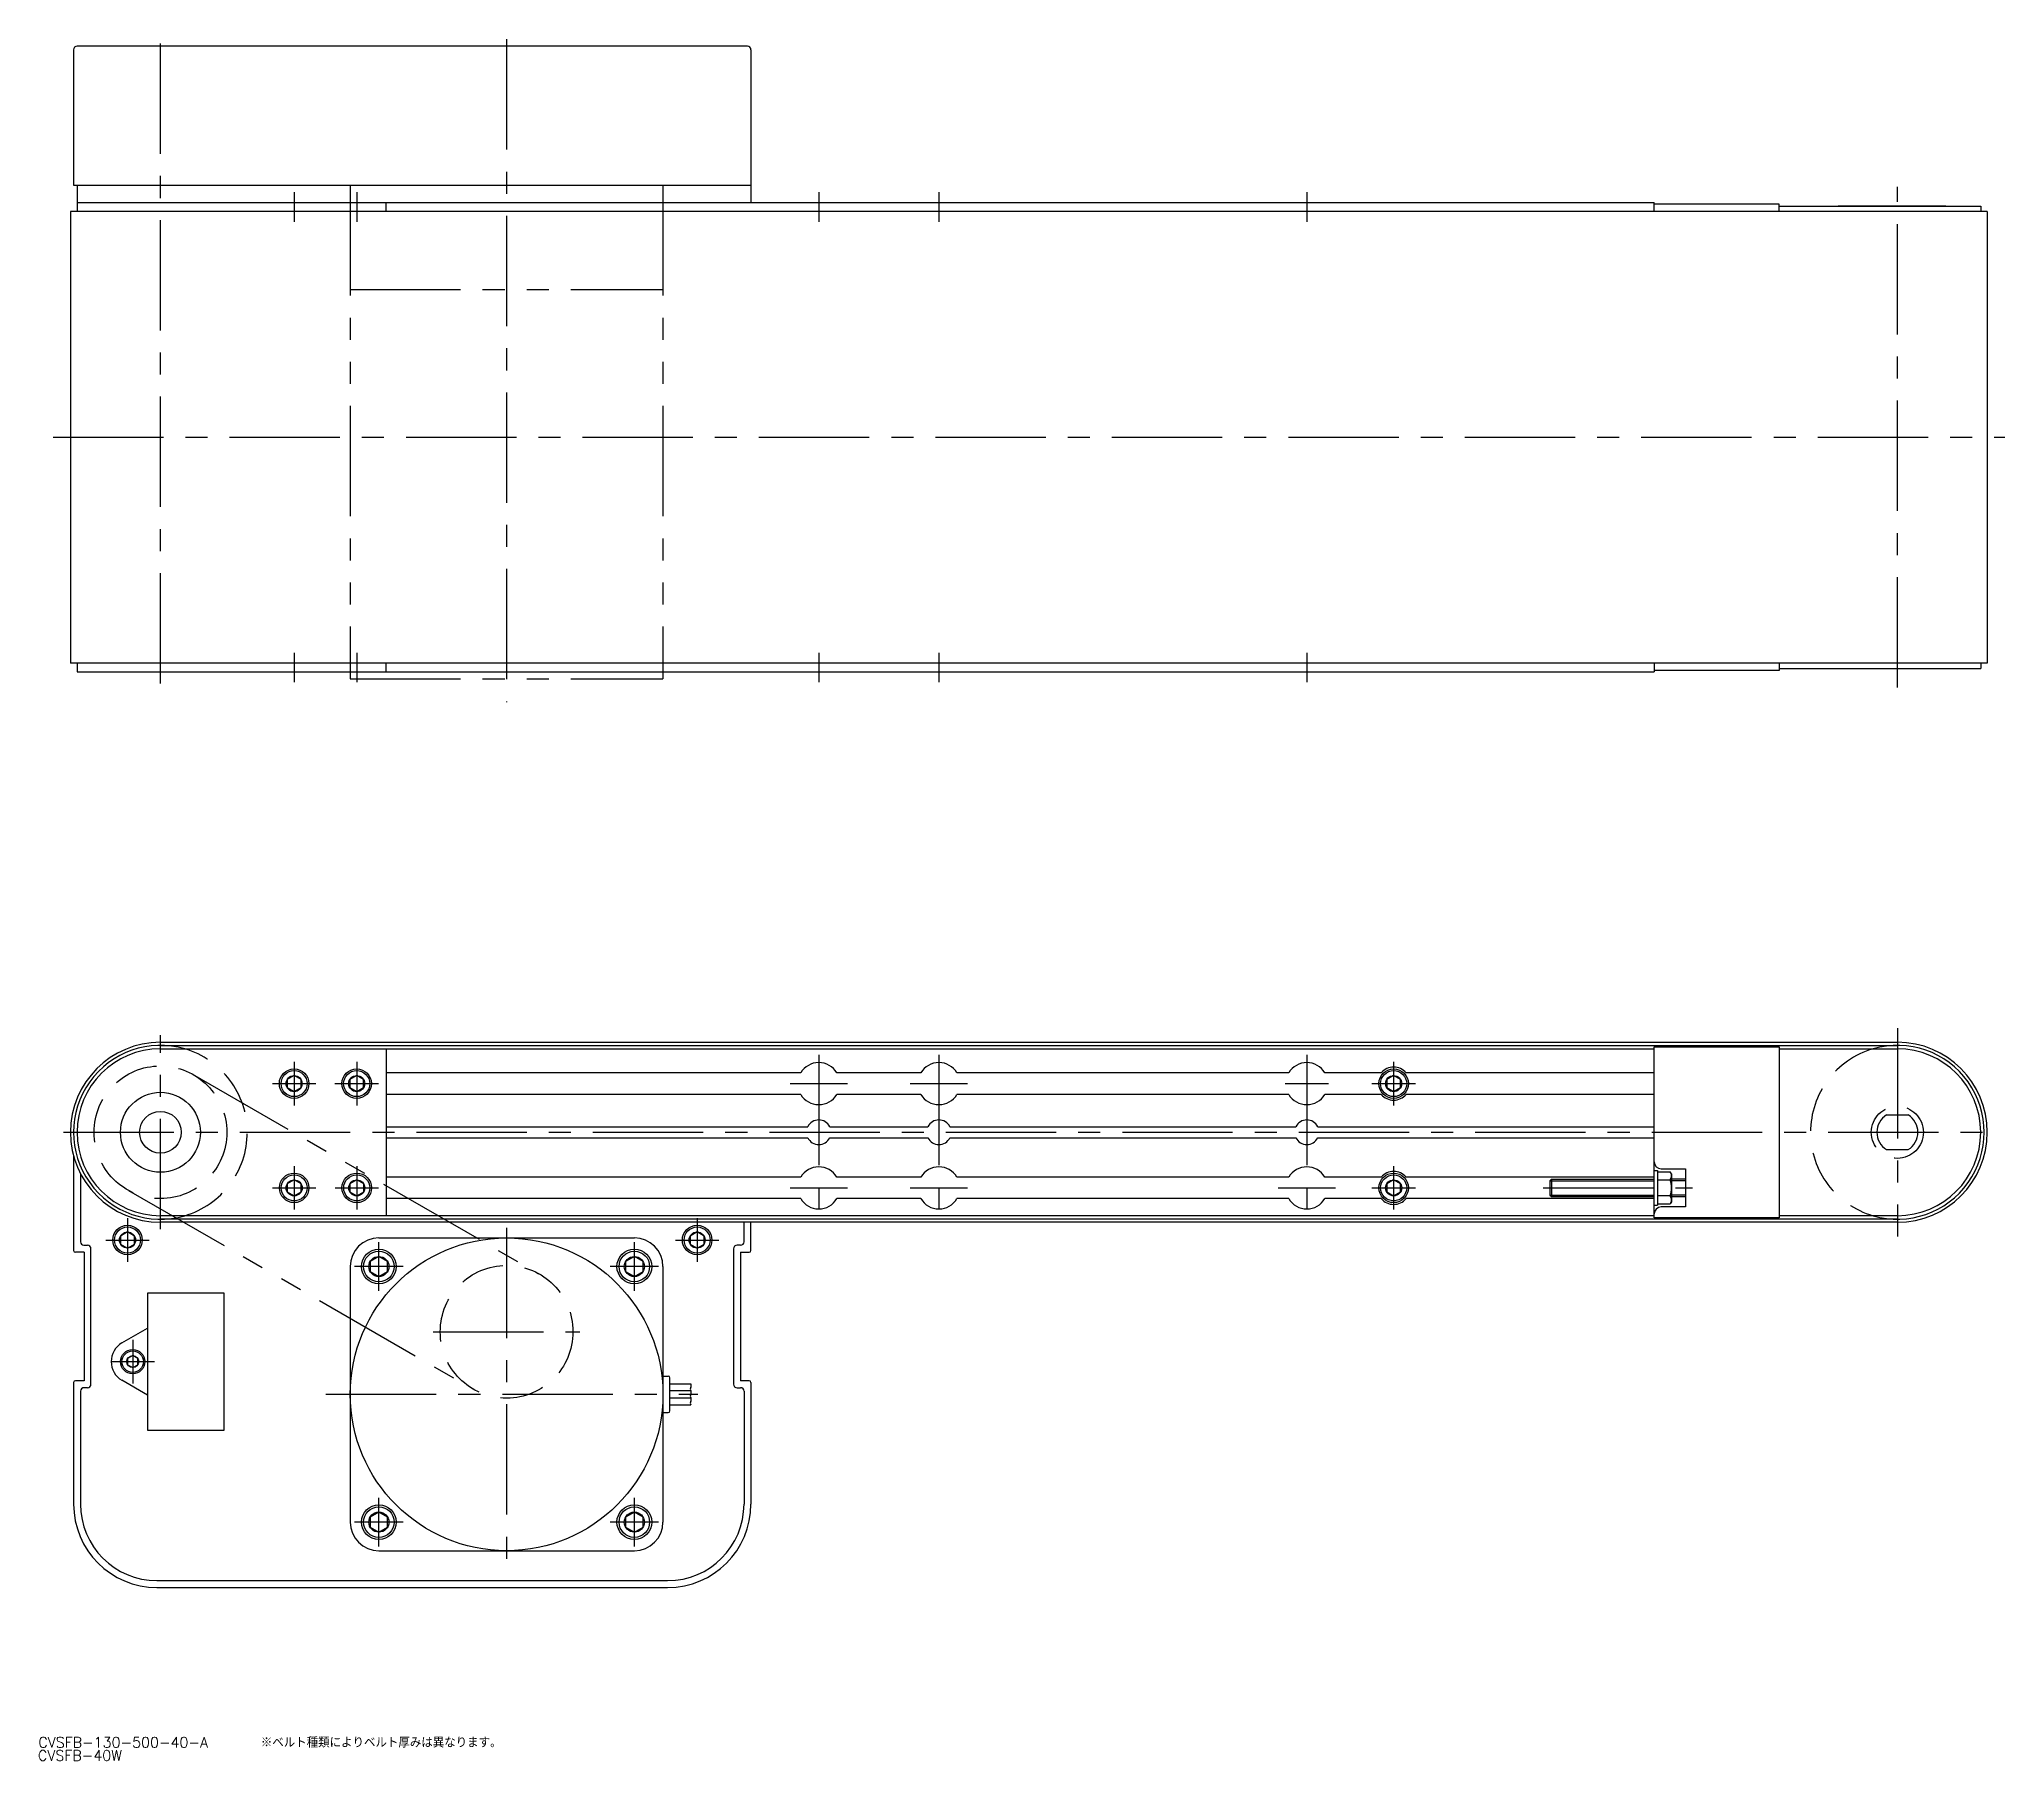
# Model space of a CAD drawing. Extents: x -35 to 531, y -181 to 315.
import ezdxf

# ---------------------------------------------------------------- set-up
doc = ezdxf.new("R2010")
doc.units = 0
for name, pattern in [('CENTER', [50.8, 31.75, -6.35, 6.35, -6.35]), ('DASHED', [19.05, 12.7, -6.35]), ('PHANTOM', [63.5, 31.75, -6.35, 6.35, -6.35, 6.35, -6.35])]:
    doc.linetypes.add(name, pattern=pattern)
doc.layers.get('0').update_dxf_attribs({"linetype": 'CONTINUOUS'})
doc.layers.add('CENTER', color=1, linetype='CENTER')
doc.styles.get("Standard").update_dxf_attribs({"font": 'txt.shx', "height": 3, "bigfont": 'bigfont.shx'})

# ---------------------------------------------------------------- blocks, each defined once
blk = doc.blocks.new('*U2')
at = {"color": 7, "linetype": 'CONTINUOUS'}
blk.add_text('CVSFB-130-500-40-A', height=3, dxfattribs=at).set_placement((-35.15, -177.05))
blk = doc.blocks.new('*U3')
at = {"color": 7, "linetype": 'CONTINUOUS'}
blk.add_text('CVSFB-40W', height=3, dxfattribs=at).set_placement((-35.26, -180.82))
blk = doc.blocks.new('*U4')
at = {"color": 7, "linetype": 'CONTINUOUS'}
blk.add_text('※ベルト種類によりベルト厚みは異なります。', height=3, dxfattribs=at).set_placement((28.89, -177.05))

msp = doc.modelspace()

# ---------------------------------------------------------------- linework, layer by layer
at = {"color": 7, "linetype": 'CONTINUOUS'}
for p, q in [((-25, 311.5), (-25, 272.5)), ((169, 312.5), (-24, 312.5)), ((164.71, 312.5), (-20, 312.5)), ((170, 311.5), (170, 272.5)), ((-25, 272.5), (170, 272.5)), ((-24, 272.5), (46.5, 272.5)), ((-24, 272.5), (-24, 265)), ((70.78, 272.5), (130.78, 272.5)), ((170, 272.5), (170, 267.5)), ((-24, 267.5), (430, 267.5)), ((65, 265), (65, 267.5)), ((430, 265), (430, 267.5)), ((466, 267.1), (430, 267.1)), ((466, 265), (466, 267.1)), ((466, 266.5), (524, 266.5)), ((470.08, 266.5), (524, 266.5)), ((513.97, 266.5), (482.97, 266.5)), ((524, 266.5), (524, 265)), ((-25.9, 265), (-25.9, 135)), ((525.9, 265), (-25.9, 265)), ((525.9, 265), (525.9, 135)), ((525.9, 135), (-25.9, 135)), ((-24, 135), (-24, 132.5)), ((-24, 132.5), (430, 132.5)), ((65, 132.5), (65, 135)), ((359.14, 132.5), (430, 132.5)), ((395.01, 132.5), (430, 132.5)), ((430, 135), (430, 132.5)), ((466, 132.9), (430, 132.9)), ((466, 135), (466, 132.9)), ((466, 133.5), (524, 133.5)), ((524, 135), (524, 133.5)), ((0, 25.9), (500, 25.9)), ((0, 25), (500, 25)), ((0, 24), (430, 24)), ((65, 24), (65, -24)), ((430, 24.6), (466, 24.6)), ((430, -24.6), (430, 24.6)), ((466, 24.6), (466, -24.6)), ((466, 24), (500, 24)), ((184.3, 17.1), (65, 17.1)), ((218.9, 17.1), (194.7, 17.1)), ((324.8, 17.1), (229.3, 17.1)), ((351.4, 17.1), (335.2, 17.1)), ((430, 17.1), (358.6, 17.1)), ((38.48, 16.31), (36.48, 15.15)), ((36.48, 15.15), (36.48, 12.85)), ((36.48, 12.85), (38.48, 11.69)), ((40.48, 15.15), (38.48, 16.31)), ((38.48, 11.69), (40.48, 12.85)), ((40.48, 12.85), (40.48, 15.15)), ((56.49, 16.31), (54.49, 15.15)), ((54.49, 15.15), (54.49, 12.85)), ((54.49, 12.85), (56.49, 11.69)), ((58.49, 15.15), (56.49, 16.31)), ((56.49, 11.69), (58.49, 12.85)), ((58.49, 12.85), (58.49, 15.15)), ((355, 16.31), (353, 15.15)), ((353, 15.15), (353, 12.85)), ((353, 12.85), (355, 11.69)), ((357, 15.15), (355, 16.31)), ((355, 11.69), (357, 12.85)), ((357, 12.85), (357, 15.15)), ((184.3, 10.9), (65, 10.9)), ((218.9, 10.9), (194.7, 10.9)), ((324.8, 10.9), (229.3, 10.9)), ((351.4, 10.9), (335.2, 10.9)), ((430, 10.9), (358.6, 10.9)), ((65, 1.6), (186.33, 1.6)), ((192.67, 1.6), (220.93, 1.6)), ((227.27, 1.6), (326.83, 1.6)), ((333.17, 1.6), (430, 1.6)), ((496.87, 5), (503.13, 5)), ((65, -1.6), (186.33, -1.6)), ((192.67, -1.6), (220.93, -1.6)), ((227.27, -1.6), (326.83, -1.6)), ((333.17, -1.6), (430, -1.6)), ((496.87, -5), (503.13, -5)), ((-25, -6.77), (-25, -34)), ((430, -11), (431, -11)), ((431, -11), (431, -21)), ((432, -10.5), (439, -10.5)), ((439, -10.5), (439, -21.5)), ((-23.01, -11.9), (-23.01, -31.5)), ((38.5, -13.69), (36.5, -14.85)), ((36.5, -14.85), (36.5, -17.15)), ((40.5, -14.85), (38.5, -13.69)), ((40.5, -17.15), (40.5, -14.85)), ((56.51, -13.69), (54.51, -14.85)), ((54.51, -14.85), (54.51, -17.15)), ((58.51, -14.85), (56.51, -13.69)), ((58.51, -17.15), (58.51, -14.85)), ((184.3, -12.9), (65, -12.9)), ((218.9, -12.9), (194.7, -12.9)), ((324.8, -12.9), (229.3, -12.9)), ((351.4, -12.9), (335.2, -12.9)), ((355, -13.69), (353, -14.85)), ((353, -14.85), (353, -17.15)), ((357, -14.85), (355, -13.69)), ((357, -17.15), (357, -14.85)), ((430, -12.9), (358.6, -12.9)), ((400.43, -13.5), (400, -13.93)), ((400, -13.93), (400, -18.07)), ((400.43, -13.5), (400.43, -18.5)), ((400.43, -13.5), (430, -13.5)), ((431, -11.38), (434.64, -11.38)), ((431, -13.69), (434.64, -13.69)), ((435, -12), (434.64, -11.38)), ((435, -12), (435, -20)), ((439, -13.5), (435, -13.5)), ((36.5, -17.15), (38.5, -18.31)), ((38.5, -18.31), (40.5, -17.15)), ((54.51, -17.15), (56.51, -18.31)), ((56.51, -18.31), (58.51, -17.15)), ((184.3, -19.1), (65, -19.1)), ((218.9, -19.1), (194.7, -19.1)), ((324.8, -19.1), (229.3, -19.1)), ((351.4, -19.1), (335.2, -19.1)), ((353, -17.15), (355, -18.31)), ((355, -18.31), (357, -17.15)), ((430, -19.1), (358.6, -19.1)), ((400, -18.07), (400.43, -18.5)), ((400.43, -18.5), (430, -18.5)), ((430, -21), (431, -21)), ((434.64, -18.31), (431, -18.31)), ((431, -20.62), (434.64, -20.62)), ((439, -21.5), (432, -21.5)), ((435, -20), (434.64, -20.62)), ((435, -18.5), (439, -18.5)), ((430, -24), (0, -24)), ((500, -25), (0, -25)), ((500, -25.9), (0, -25.9)), ((168, -31.5), (168, -25.9)), ((170, -34), (170, -25.9)), ((466, -24.6), (430, -24.6)), ((500, -24), (466, -24)), ((-22.01, -32.5), (-21, -32.5)), ((-20, -72.5), (-20, -33.5)), ((-9.48, -28.69), (-11.48, -29.85)), ((-11.48, -29.85), (-11.48, -32.15)), ((-11.48, -32.15), (-9.48, -33.31)), ((-7.48, -29.85), (-9.48, -28.69)), ((-9.48, -33.31), (-7.48, -32.15)), ((-7.48, -32.15), (-7.48, -29.85)), ((62.88, -30.4), (136.42, -30.4)), ((154.49, -28.69), (152.49, -29.85)), ((152.49, -29.85), (152.49, -32.15)), ((152.49, -32.15), (154.49, -33.31)), ((156.49, -29.85), (154.49, -28.69)), ((154.49, -33.31), (156.49, -32.15)), ((156.49, -32.15), (156.49, -29.85)), ((165, -33.5), (165, -72.5)), ((167, -32.5), (166, -32.5)), ((-22, -34.5), (-24.5, -34.5)), ((-22, -34.5), (-22, -71.5)), ((54.65, -38.63), (54.65, -112.17)), ((62.88, -35.74), (60.38, -37.19)), ((60.38, -37.19), (60.38, -40.07)), ((65.38, -37.19), (62.88, -35.74)), ((65.38, -40.07), (65.38, -37.19)), ((136.42, -35.74), (133.92, -37.19)), ((133.92, -37.19), (133.92, -40.07)), ((138.92, -37.19), (136.42, -35.74)), ((138.92, -40.07), (138.92, -37.19)), ((144.65, -38.63), (144.65, -112.17)), ((167, -34.5), (169.5, -34.5)), ((167, -34.5), (167, -71.5)), ((60.38, -40.07), (62.88, -41.52)), ((62.88, -41.52), (65.38, -40.07)), ((133.92, -40.07), (136.42, -41.52)), ((136.42, -41.52), (138.92, -40.07)), ((-3.69, -46.25), (-3.69, -85.75)), ((18.31, -46.25), (-3.69, -46.25)), ((18.31, -85.75), (18.31, -46.25)), ((-11.09, -60.63), (-3.69, -56.36)), ((-7.99, -64.27), (-9.49, -65.13)), ((-9.49, -65.13), (-9.49, -66.87)), ((-9.49, -66.87), (-7.99, -67.73)), ((-6.49, -65.13), (-7.99, -64.27)), ((-7.99, -67.73), (-6.49, -66.87)), ((-6.49, -66.87), (-6.49, -65.13)), ((-25, -72), (-25, -107)), ((-22, -71.5), (-24.5, -71.5)), ((-21, -73.5), (-22, -73.5)), ((-3.69, -75.64), (-11.09, -71.37)), ((144.65, -70.15), (146.15, -70.15)), ((146.65, -80.15), (146.65, -70.65)), ((146.65, -72.4), (152.65, -72.4)), ((166, -73.5), (167, -73.5)), ((169.5, -71.5), (167, -71.5)), ((170, -72), (170, -107)), ((-23, -74.5), (-23, -107)), ((152.65, -74.4), (146.65, -74.4)), ((146.65, -76.4), (152.65, -76.4)), ((146.65, -78.4), (152.65, -78.4)), ((168, -74.5), (168, -107)), ((144.65, -80.65), (146.15, -80.65)), ((-3.69, -85.75), (18.31, -85.75)), ((62.88, -109.28), (60.38, -110.73)), ((60.38, -110.73), (60.38, -113.61)), ((65.38, -110.73), (62.88, -109.28)), ((65.38, -113.61), (65.38, -110.73)), ((136.42, -109.28), (133.92, -110.73)), ((133.92, -110.73), (133.92, -113.61)), ((138.92, -110.73), (136.42, -109.28)), ((138.92, -113.61), (138.92, -110.73)), ((60.38, -113.61), (62.88, -115.06)), ((62.88, -115.06), (65.38, -113.61)), ((133.92, -113.61), (136.42, -115.06)), ((136.42, -115.06), (138.92, -113.61)), ((62.88, -120.4), (136.42, -120.4)), ((-1, -129), (146, -129)), ((-1, -131), (146, -131))]:
    msp.add_line(p, q, dxfattribs=at)
at = {"color": 3, "linetype": 'PHANTOM'}
for p, q in [((54.65, 272.5), (54.65, 130.5)), ((144.65, 272.5), (144.65, 130.5)), ((54.65, 242.5), (144.65, 242.5)), ((54.65, 130.5), (144.65, 130.5)), ((9.2, 16.74), (109.18, -40.85)), ((-9.2, -16.74), (90.12, -73.95))]:
    msp.add_line(p, q, dxfattribs=at)
at = {"color": 3, "linetype": 'CONTINUOUS'}
for p, q in [((400, -13.93), (430, -13.93)), ((439, -13.93), (435, -13.93)), ((400, -18.07), (430, -18.07)), ((439, -18.07), (435, -18.07))]:
    msp.add_line(p, q, dxfattribs=at)
at = {"color": 3, "linetype": 'DASHED'}
for centre, radius in [((0, 0), 19.1), ((500, 0), 7.5), ((99.65, -57.4), 19.1)]:
    msp.add_circle(centre, radius, dxfattribs=at)
at = {"color": 7, "linetype": 'CONTINUOUS'}
for centre, radius in [((38.48, 14), 4.25), ((38.48, 14), 3.75), ((56.49, 14), 4.25), ((56.49, 14), 3.75), ((355, 14), 4.25), ((355, 14), 3.75), ((0, 0), 11.5), ((38.48, 14), 2.31), ((56.49, 14), 2.31), ((355, 14), 2.31), ((0, 0), 6), ((38.5, -16), 4.25), ((38.5, -16), 3.75), ((38.5, -16), 2.31), ((56.51, -16), 4.25), ((56.51, -16), 3.75), ((56.51, -16), 2.31), ((355, -16), 4.25), ((355, -16), 3.75), ((355, -16), 2.31), ((-9.48, -31), 4.25), ((-9.48, -31), 3.75), ((154.49, -31), 4.25), ((154.49, -31), 3.75), ((-9.48, -31), 2.31), ((99.65, -75.4), 45), ((62.88, -38.63), 5), ((136.42, -38.63), 5), ((154.49, -31), 2.31), ((62.88, -38.63), 4.4), ((62.88, -38.63), 2.89), ((136.42, -38.63), 4.4), ((136.42, -38.63), 2.89), ((-7.99, -66), 3.5), ((-7.99, -66), 3.1), ((-7.99, -66), 1.73), ((62.88, -112.17), 5), ((136.42, -112.17), 5), ((62.88, -112.17), 4.4), ((62.88, -112.17), 2.89), ((136.42, -112.17), 4.4), ((136.42, -112.17), 2.89)]:
    msp.add_circle(centre, radius, dxfattribs=at)
for centre, radius, start, end in [((-24, 311.5), 1, 90, 180), ((169, 311.5), 1, 0, 90), ((0, 0), 25.9, 90, 270), ((0, 0), 25, 73.7398, 286.2602), ((0, 0), 24, 90, 270), ((500, 0), 25, 253.7398, 106.2602), ((500, 0), 25.9, 270, 90), ((500, 0), 24, 270, 90), ((189.5, 14), 6.05, 30.8236, 149.1764), ((224.1, 14), 6.05, 30.8236, 149.1764), ((330, 14), 6.05, 30.8236, 149.1764), ((355, 14), 4.75, 40.7403, 139.2597), ((189.5, 14), 6.05, 210.8236, 329.1764), ((224.1, 14), 6.05, 210.8236, 329.1764), ((330, 14), 6.05, 210.8236, 329.1764), ((355, 14), 4.75, 220.7403, 319.2597), ((189.5, 0), 3.55, 26.7889, 153.2111), ((224.1, 0), 3.55, 26.7889, 153.2111), ((330, 0), 3.55, 26.7889, 153.2111), ((500, 0), 5.9, 122.0638, 237.9362), ((500, 0), 5.9, 302.0638, 57.9362), ((189.5, 0), 3.55, 206.7889, 333.2111), ((224.1, 0), 3.55, 206.7889, 333.2111), ((330, 0), 3.55, 206.7889, 333.2111), ((189.5, -16), 6.05, 30.8236, 149.1764), ((224.1, -16), 6.05, 30.8236, 149.1764), ((330, -16), 6.05, 30.8236, 149.1764), ((355, -16), 4.75, 40.7403, 139.2597), ((432, -8.5), 2, 180, 270), ((432.96, -12.54), 2.04, 325.6158, 25.6158), ((427.36, -16), 7.64, 342.412, 17.588), ((189.5, -16), 6.05, 210.8236, 329.1764), ((224.1, -16), 6.05, 210.8236, 329.1764), ((330, -16), 6.05, 210.8236, 329.1764), ((355, -16), 4.75, 220.7403, 319.2597), ((432, -23.5), 2, 90, 180), ((432.96, -19.46), 2.04, 334.3842, 34.3842), ((-22.01, -31.5), 1, 180, 270), ((-21, -33.5), 1, 0, 90), ((62.88, -38.63), 8.23, 90, 180), ((136.42, -38.63), 8.23, 0, 90), ((166, -33.5), 1, 90, 180), ((167, -31.5), 1, 270, 0), ((-24.5, -34), 0.5, 180, 270), ((169.5, -34), 0.5, 270, 0), ((-7.99, -66), 6.2, 120, 240), ((-24.5, -72), 0.5, 90, 180), ((-22, -74.5), 1, 90, 180), ((-21, -72.5), 1, 270, 0), ((146.15, -70.65), 0.5, 0, 90), ((166, -72.5), 1, 180, 270), ((167, -74.5), 1, 0, 90), ((169.5, -72), 0.5, 0, 90), ((146.15, -80.15), 0.5, 270, 0), ((-1, -107), 24, 180, 270), ((-1, -107), 22, 180, 270), ((146, -107), 22, 270, 0), ((146, -107), 24, 270, 0), ((62.88, -112.17), 8.23, 180, 270), ((136.42, -112.17), 8.23, 270, 0)]:
    msp.add_arc(centre, radius, start, end, dxfattribs=at)
at = {"color": 3, "linetype": 'DASHED'}
for centre, start, end in [((0, 0), 286.2602, 73.7398), ((500, 0), 106.2602, 253.7398)]:
    msp.add_arc(centre, 25, start, end, dxfattribs=at)
at = {"color": 3, "linetype": 'CONTINUOUS'}
for centre, start, end in [((153.52, -73.9), 150, 210), ((151.78, -72.9), 330, 30), ((153.52, -75.9), 150, 210), ((153.52, -77.9), 150, 210), ((151.78, -74.9), 330, 30), ((151.78, -76.9), 330, 30)]:
    msp.add_arc(centre, 1, start, end, dxfattribs=at)
at = {"layer": 'CENTER', "color": 1, "linetype": 'CENTER'}
for p, q in [((0, 129.13), (0, 314.5)), ((99.65, 314.5), (99.65, 123.75)), ((500, 127.99), (500, 272.01)), ((38.48, 270.5), (38.48, 262)), ((56.49, 270.5), (56.49, 262)), ((189.5, 270.5), (189.5, 262)), ((224.1, 270.5), (224.1, 262)), ((330, 270.5), (330, 262)), ((-30.9, 200), (530.9, 200)), ((38.48, 138), (38.48, 129.5)), ((56.49, 138), (56.49, 129.5)), ((189.5, 138), (189.5, 129.5)), ((224.1, 138), (224.1, 129.5)), ((330, 138), (330, 129.5)), ((500, 30), (500, -30)), ((0, -27.9), (0, 27.9)), ((38.48, 20.25), (38.48, 7.75)), ((56.49, 20.25), (56.49, 7.75)), ((189.5, 22.25), (189.5, -24.25)), ((224.1, 22.25), (224.1, -24.25)), ((330, 22.25), (330, -24.25)), ((355, 20.25), (355, 7.75)), ((32.23, 14), (44.73, 14)), ((50.24, 14), (62.74, 14)), ((181.25, 14), (197.75, 14)), ((215.85, 14), (232.35, 14)), ((323.75, 14), (336.25, 14)), ((348.75, 14), (361.25, 14)), ((-27.9, 0), (527.9, 0)), ((38.5, -9.75), (38.5, -22.25)), ((56.51, -9.75), (56.51, -22.25)), ((355, -9.75), (355, -22.25)), ((32.25, -16), (44.75, -16)), ((50.26, -16), (62.76, -16)), ((181.25, -16), (197.75, -16)), ((215.85, -16), (232.35, -16)), ((321.75, -16), (338.25, -16)), ((348.75, -16), (361.25, -16)), ((398, -16), (441, -16)), ((-9.48, -24.75), (-9.48, -37.25)), ((99.65, -27.47), (99.65, -127.4)), ((154.49, -24.75), (154.49, -37.25)), ((-15.73, -31), (-3.23, -31)), ((62.88, -45.63), (62.88, -31.63)), ((136.42, -45.63), (136.42, -31.63)), ((148.24, -31), (160.74, -31)), ((69.88, -38.63), (55.88, -38.63)), ((143.42, -38.63), (129.42, -38.63)), ((-7.99, -59.75), (-7.99, -72.25)), ((78.55, -57.4), (120.75, -57.4)), ((-14.24, -66), (-1.74, -66)), ((47.65, -75.4), (154.65, -75.4)), ((62.88, -119.17), (62.88, -105.17)), ((136.42, -119.17), (136.42, -105.17)), ((69.88, -112.17), (55.88, -112.17)), ((143.42, -112.17), (129.42, -112.17))]:
    msp.add_line(p, q, dxfattribs=at)

# ---------------------------------------------------------------- block references
at = {"color": 7, "linetype": 'CONTINUOUS'}
for name in ['*U2', '*U4', '*U3']:
    msp.add_blockref(name, (0, 0), dxfattribs=at)

doc.saveas('drawing.dxf')
